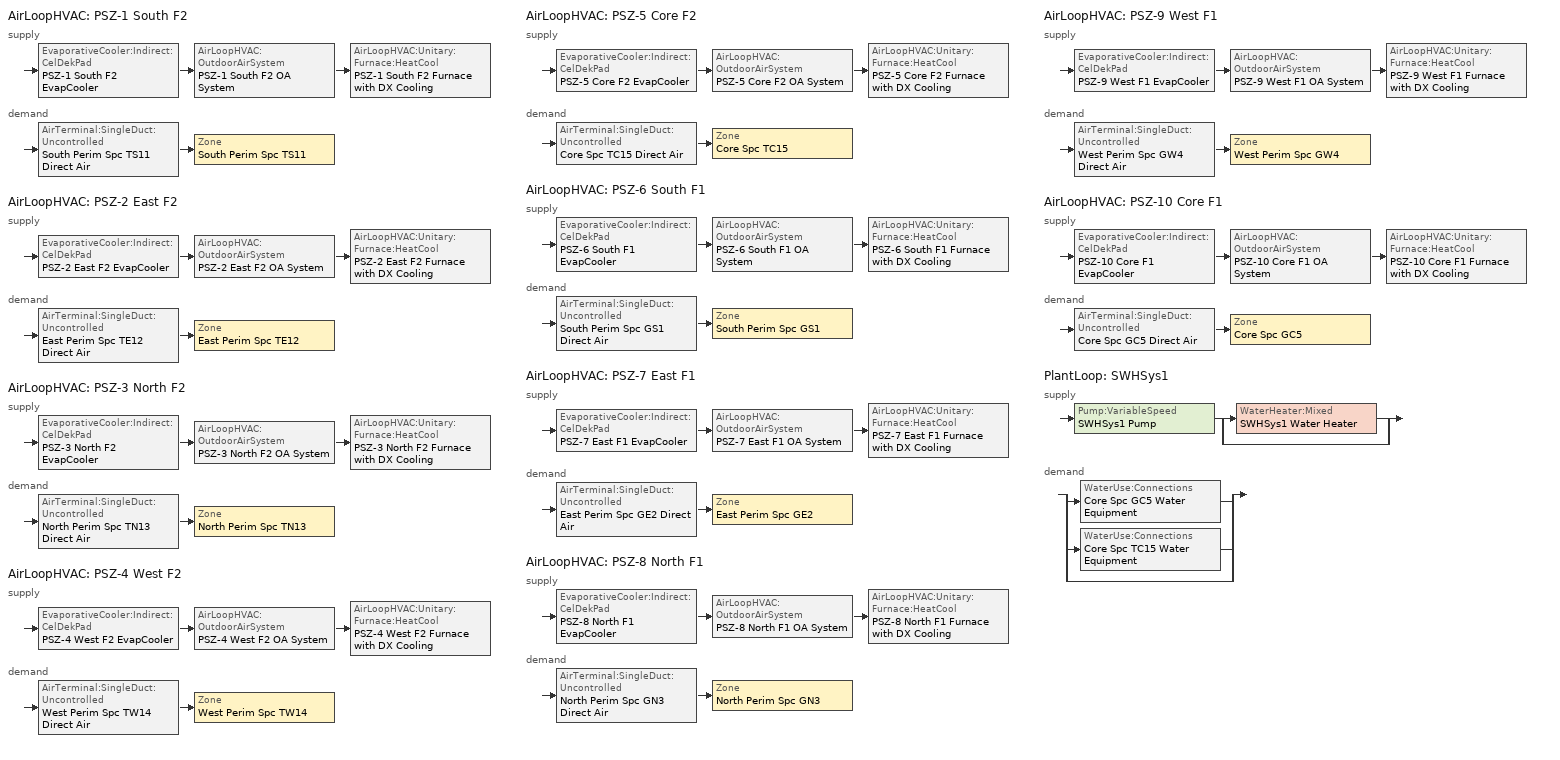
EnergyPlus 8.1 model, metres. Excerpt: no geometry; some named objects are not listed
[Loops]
AirLoopHVAC 'PSZ-1 South F2'
 supply: EvaporativeCooler:Indirect:CelDekPad 'PSZ-1 South F2 EvapCooler' > AirLoopHVAC:OutdoorAirSystem 'PSZ-1 South F2 OA System' > AirLoopHVAC:Unitary:Furnace:HeatCool 'PSZ-1 South F2 Furnace with DX Cooling'
 demand: AirTerminal:SingleDuct:Uncontrolled 'South Perim Spc TS11 Direct Air' > Zone 'South Perim Spc TS11'
AirLoopHVAC 'PSZ-2 East F2'
 supply: EvaporativeCooler:Indirect:CelDekPad 'PSZ-2 East F2 EvapCooler' > AirLoopHVAC:OutdoorAirSystem 'PSZ-2 East F2 OA System' > AirLoopHVAC:Unitary:Furnace:HeatCool 'PSZ-2 East F2 Furnace with DX Cooling'
 demand: AirTerminal:SingleDuct:Uncontrolled 'East Perim Spc TE12 Direct Air' > Zone 'East Perim Spc TE12'
AirLoopHVAC 'PSZ-3 North F2'
 supply: EvaporativeCooler:Indirect:CelDekPad 'PSZ-3 North F2 EvapCooler' > AirLoopHVAC:OutdoorAirSystem 'PSZ-3 North F2 OA System' > AirLoopHVAC:Unitary:Furnace:HeatCool 'PSZ-3 North F2 Furnace with DX Cooling'
 demand: AirTerminal:SingleDuct:Uncontrolled 'North Perim Spc TN13 Direct Air' > Zone 'North Perim Spc TN13'
AirLoopHVAC 'PSZ-4 West F2'
 supply: EvaporativeCooler:Indirect:CelDekPad 'PSZ-4 West F2 EvapCooler' > AirLoopHVAC:OutdoorAirSystem 'PSZ-4 West F2 OA System' > AirLoopHVAC:Unitary:Furnace:HeatCool 'PSZ-4 West F2 Furnace with DX Cooling'
 demand: AirTerminal:SingleDuct:Uncontrolled 'West Perim Spc TW14 Direct Air' > Zone 'West Perim Spc TW14'
AirLoopHVAC 'PSZ-5 Core F2'
 supply: EvaporativeCooler:Indirect:CelDekPad 'PSZ-5 Core F2 EvapCooler' > AirLoopHVAC:OutdoorAirSystem 'PSZ-5 Core F2 OA System' > AirLoopHVAC:Unitary:Furnace:HeatCool 'PSZ-5 Core F2 Furnace with DX Cooling'
 demand: AirTerminal:SingleDuct:Uncontrolled 'Core Spc TC15 Direct Air' > Zone 'Core Spc TC15'
AirLoopHVAC 'PSZ-6 South F1'
 supply: EvaporativeCooler:Indirect:CelDekPad 'PSZ-6 South F1 EvapCooler' > AirLoopHVAC:OutdoorAirSystem 'PSZ-6 South F1 OA System' > AirLoopHVAC:Unitary:Furnace:HeatCool 'PSZ-6 South F1 Furnace with DX Cooling'
 demand: AirTerminal:SingleDuct:Uncontrolled 'South Perim Spc GS1 Direct Air' > Zone 'South Perim Spc GS1'
AirLoopHVAC 'PSZ-7 East F1'
 supply: EvaporativeCooler:Indirect:CelDekPad 'PSZ-7 East F1 EvapCooler' > AirLoopHVAC:OutdoorAirSystem 'PSZ-7 East F1 OA System' > AirLoopHVAC:Unitary:Furnace:HeatCool 'PSZ-7 East F1 Furnace with DX Cooling'
 demand: AirTerminal:SingleDuct:Uncontrolled 'East Perim Spc GE2 Direct Air' > Zone 'East Perim Spc GE2'
AirLoopHVAC 'PSZ-8 North F1'
 supply: EvaporativeCooler:Indirect:CelDekPad 'PSZ-8 North F1 EvapCooler' > AirLoopHVAC:OutdoorAirSystem 'PSZ-8 North F1 OA System' > AirLoopHVAC:Unitary:Furnace:HeatCool 'PSZ-8 North F1 Furnace with DX Cooling'
 demand: AirTerminal:SingleDuct:Uncontrolled 'North Perim Spc GN3 Direct Air' > Zone 'North Perim Spc GN3'
AirLoopHVAC 'PSZ-9 West F1'
 supply: EvaporativeCooler:Indirect:CelDekPad 'PSZ-9 West F1 EvapCooler' > AirLoopHVAC:OutdoorAirSystem 'PSZ-9 West F1 OA System' > AirLoopHVAC:Unitary:Furnace:HeatCool 'PSZ-9 West F1 Furnace with DX Cooling'
 demand: AirTerminal:SingleDuct:Uncontrolled 'West Perim Spc GW4 Direct Air' > Zone 'West Perim Spc GW4'
AirLoopHVAC 'PSZ-10 Core F1'
 supply: EvaporativeCooler:Indirect:CelDekPad 'PSZ-10 Core F1 EvapCooler' > AirLoopHVAC:OutdoorAirSystem 'PSZ-10 Core F1 OA System' > AirLoopHVAC:Unitary:Furnace:HeatCool 'PSZ-10 Core F1 Furnace with DX Cooling'
 demand: AirTerminal:SingleDuct:Uncontrolled 'Core Spc GC5 Direct Air' > Zone 'Core Spc GC5'
PlantLoop 'SWHSys1'
 supply: Pump:VariableSpeed 'SWHSys1 Pump' > split
  | WaterHeater:Mixed 'SWHSys1 Water Heater'
  | bypass
 demand: split
  | WaterUse:Connections 'Core Spc GC5 Water Equipment'
  | WaterUse:Connections 'Core Spc TC15 Water Equipment'
  | bypass
[DesignSpecification:OutdoorAir] Outdoor Air Method=Flow/Area; Outdoor Air Flow per Zone Floor Area {m3/s-m2}=0.000666962; Outdoor Air Flow per Zone {m3/s}=0
SZ DSOA South Perim Spc GS1; SZ DSOA South Perim Spc TS11; SZ DSOA East Perim Spc GE2; SZ DSOA East Perim Spc TE12; SZ DSOA North Perim Spc GN3; SZ DSOA North Perim Spc TN13; SZ DSOA West Perim Spc GW4; SZ DSOA West Perim Spc TW14; SZ DSOA Core Spc GC5; SZ DSOA Core Spc TC15
[Sizing:Zone] Zone Cooling Design Supply Air Temperature Input Method=SupplyAirTemperature; Zone Cooling Design Supply Air Temperature {C}=12.8; Zone Heating Design Supply Air Temperature Input Method=SupplyAirTemperature; Zone Heating Design Supply Air Temperature {C}=40.4; Zone Cooling Design Supply Air Humidity Ratio {kgWater/kgDryAir}=0.008; Zone Heating Design Supply Air Humidity Ratio {kgWater/kgDryAir}=0.008; Cooling Design Air Flow Method=DesignDay; Cooling Design Air Flow Rate {m3/s}=0; Cooling Minimum Air Flow Fraction=0; Heating Design Air Flow Method=DesignDay; Heating Design Air Flow Rate {m3/s}=0; Heating Maximum Air Flow Fraction=0
Name | Design Specification Outdoor Air Object
South Perim Spc GS1 | SZ DSOA South Perim Spc GS1
South Perim Spc TS11 | SZ DSOA South Perim Spc TS11
East Perim Spc GE2 | SZ DSOA East Perim Spc GE2
East Perim Spc TE12 | SZ DSOA East Perim Spc TE12
North Perim Spc GN3 | SZ DSOA North Perim Spc GN3
North Perim Spc TN13 | SZ DSOA North Perim Spc TN13
West Perim Spc GW4 | SZ DSOA West Perim Spc GW4
West Perim Spc TW14 | SZ DSOA West Perim Spc TW14
Core Spc GC5 | SZ DSOA Core Spc GC5
Core Spc TC15 | SZ DSOA Core Spc TC15
[Sizing:System] Type of Load to Size On=Sensible; Design Outdoor Air Flow Rate {m3/s}=autosize; Minimum System Air Flow Ratio=1; Preheat Design Temperature {C}=7; Preheat Design Humidity Ratio {kgWater/kgDryAir}=0.008; Precool Design Temperature {C}=11; Precool Design Humidity Ratio {kgWater/kgDryAir}=0.008; Central Cooling Design Supply Air Temperature {C}=12.8; Central Heating Design Supply Air Temperature {C}=40.4; Sizing Option=NonCoincident; 100% Outdoor Air in Cooling=No; 100% Outdoor Air in Heating=No; Central Cooling Design Supply Air Humidity Ratio {kgWater/kgDryAir}=0.008; Central Heating Design Supply Air Humidity Ratio {kgWater/kgDryAir}=0.008; Cooling Design Air Flow Method=DesignDay; Cooling Design Air Flow Rate {m3/s}=0; Heating Design Air Flow Method=DesignDay; Heating Design Air Flow Rate {m3/s}=0; System Outdoor Air Method=ZoneSum
PSZ-1 South F2; PSZ-2 East F2; PSZ-3 North F2; PSZ-4 West F2; PSZ-5 Core F2; PSZ-6 South F1; PSZ-7 East F1; PSZ-8 North F1; PSZ-9 West F1; PSZ-10 Core F1
[Sizing:Plant]
SWHSys1: Loop Type=Heating; Design Loop Exit Temperature {C}=60; Loop Design Temperature Difference {deltaC}=5
[ZoneControl:Thermostat] Control Type Schedule=COMPACT HVAC-ALWAYS 4; Control 1=Thermostat 1 Dual SP Control
Name | Zone or ZoneList
South Perim Spc GS1 Thermostat | South Perim Spc GS1
South Perim Spc TS11 Thermostat | South Perim Spc TS11
East Perim Spc GE2 Thermostat | East Perim Spc GE2
East Perim Spc TE12 Thermostat | East Perim Spc TE12
North Perim Spc GN3 Thermostat | North Perim Spc GN3
North Perim Spc TN13 Thermostat | North Perim Spc TN13
West Perim Spc GW4 Thermostat | West Perim Spc GW4
West Perim Spc TW14 Thermostat | West Perim Spc TW14
Core Spc GC5 Thermostat | Core Spc GC5
Core Spc TC15 Thermostat | Core Spc TC15
[ThermostatSetpoint:DualSetpoint]
Thermostat 1 Dual SP Control: Heating Setpoint Temperature Schedule=Heat 1/0; Cooling Setpoint Temperature Schedule=Cool 1/0
[AirTerminal:SingleDuct:Uncontrolled] Availability Schedule=COMPACT HVAC-ALWAYS 1; Maximum Air Flow Rate {m3/s}=autosize
South Perim Spc GS1 Direct Air; South Perim Spc TS11 Direct Air; East Perim Spc GE2 Direct Air; East Perim Spc TE12 Direct Air; North Perim Spc GN3 Direct Air; North Perim Spc TN13 Direct Air; West Perim Spc GW4 Direct Air; West Perim Spc TW14 Direct Air; Core Spc GC5 Direct Air; Core Spc TC15 Direct Air
[Zone equipment]
South Perim Spc GS1: South Perim Spc GS1 Direct Air
South Perim Spc TS11: South Perim Spc TS11 Direct Air
East Perim Spc GE2: East Perim Spc GE2 Direct Air
East Perim Spc TE12: East Perim Spc TE12 Direct Air
North Perim Spc GN3: North Perim Spc GN3 Direct Air
North Perim Spc TN13: North Perim Spc TN13 Direct Air
West Perim Spc GW4: West Perim Spc GW4 Direct Air
West Perim Spc TW14: West Perim Spc TW14 Direct Air
Core Spc GC5: Core Spc GC5 Direct Air, Core Spc GC5 Bathroom Exhaust
Core Spc TC15: Core Spc TC15 Direct Air, Core Spc TC15 Bathroom Exhaust
[Fan:OnOff] Availability Schedule=Fans D1; Fan Total Efficiency=0.53625; Pressure Rise {Pa}=448.2; Motor In Airstream Fraction=1
Name | Maximum Flow Rate {m3/s} | Motor Efficiency | Maximum Flow Rate {m3/s}G597
PSZ-1 South F2 Supply Fan | 0.8216 | 0.825
PSZ-2 East F2 Supply Fan | 0.80071 | 0.825
PSZ-3 North F2 Supply Fan | 0.45752 | 0.825
PSZ-4 West F2 Supply Fan | 0.82071 | 0.825
PSZ-5 Core F2 Supply Fan | 1.95279 | 0.84
PSZ-6 South F1 Supply Fan | 0.53674 | 0.825
PSZ-7 East F1 Supply Fan | 0.5524 | 0.825
PSZ-8 North F1 Supply Fan | 0.41006 | 0.825
PSZ-9 West F1 Supply Fan | 0.57779 | 0.825
PSZ-10 Core F1 Supply Fan |  | 0.825 | 1.30158
[Fan:ZoneExhaust] Availability Schedule=ExFanOperationSchd; Fan Total Efficiency=0.45; Pressure Rise {Pa}=187.5; Maximum Flow Rate {m3/s}=0.28385
Core Spc GC5 Bathroom Exhaust; Core Spc TC15 Bathroom Exhaust
[EvaporativeCooler:Indirect:CelDekPad] Direct Pad Area {m2}=1; Direct Pad Depth {m}=0.0254; Recirculating Water Pump Power Consumption {W}=20; Secondary Fan Flow Rate {m3/s}=0.2; Secondary Fan Total Efficiency=0.6; Secondary Fan Delta Pressure {Pa}=60; Indirect Heat Exchanger Effectiveness=0.8
Name | Availability Schedule
PSZ-1 South F2 EvapCooler; PSZ-2 East F2 EvapCooler | Evaporative Cooler PSZ-1 South F2 Availability
PSZ-3 North F2 EvapCooler | Evaporative Cooler PSZ-3 North F2 Availability
PSZ-4 West F2 EvapCooler | Evaporative Cooler PSZ-4 West F2 Availability
PSZ-5 Core F2 EvapCooler | Evaporative Cooler PSZ-5 Core F2 Availability
PSZ-6 South F1 EvapCooler | Evaporative Cooler PSZ-6 South F1 Availability
PSZ-7 East F1 EvapCooler | Evaporative Cooler PSZ-7 East F1 Availability
PSZ-8 North F1 EvapCooler | Evaporative Cooler PSZ-8 North F1 Availability
PSZ-9 West F1 EvapCooler | Evaporative Cooler PSZ-9 West F1 Availability
PSZ-10 Core F1 EvapCooler | Evaporative Cooler PSZ-10 Core F1 Availability
[Coil:Cooling:DX:SingleSpeed] Availability Schedule=COMPACT HVAC-ALWAYS 1; Gross Rated Sensible Heat Ratio=autosize; Gross Rated Cooling COP {W/W}=2.73; Total Cooling Capacity Function of Temperature Curve=PSZ DX Coil Cap-FT; Total Cooling Capacity Function of Flow Fraction Curve=PSZ DX Coil Cap-FF; Energy Input Ratio Function of Temperature Curve=PSZ DX Coil EIR-FT; Energy Input Ratio Function of Flow Fraction Curve=PSZ DX Coil EIR-FF; Part Load Fraction Correlation Curve=PSZ DX Coil PLF; Nominal Time for Condensate Removal to Begin {s}=0; Ratio of Initial Moisture Evaporation Rate and Steady State Latent Capacity=0; Maximum Cycling Rate {cycles/hr}=0; Latent Capacity Time Constant {s}=0; Condenser Type=Aircooled; Evaporative Condenser Effectiveness=0; Evaporative Condenser Pump Rated Power Consumption {W}=0; Crankcase Heater Capacity {W}=0; Maximum Outdoor Dry-Bulb Temperature for Crankcase Heater Operation {C}=10
Name | Gross Rated Total Cooling Capacity {W} | Rated Air Flow Rate {m3/s}
PSZ-1 South F2 Cooling Coil | 10880.3 | 0.8216
PSZ-2 East F2 Cooling Coil | 10603.7 | 0.80071
PSZ-3 North F2 Cooling Coil | 6058.9 | 0.45752
PSZ-4 West F2 Cooling Coil | 10868.6 | 0.82071
PSZ-5 Core F2 Cooling Coil | 25860.4 | 1.95279
PSZ-6 South F1 Cooling Coil | 7108.01 | 0.53674
PSZ-7 East F1 Cooling Coil | 7315.29 | 0.5524
PSZ-8 North F1 Cooling Coil | 5430.37 | 0.41006
PSZ-9 West F1 Cooling Coil | 7651.64 | 0.57779
PSZ-10 Core F1 Cooling Coil | 17236.6 | 1.30158
[Coil:Heating:Gas] Availability Schedule=COMPACT HVAC-ALWAYS 1; Gas Burner Efficiency=0.8; Parasitic Electric Load {W}=0; Part Load Fraction Correlation Curve=PSZ Heating Coil PLF-FPLR; Parasitic Gas Load {W}=0
Name | Nominal Capacity {W}
PSZ-1 South F2 Heating Coil | 15101.6
PSZ-2 East F2 Heating Coil | 15170.3
PSZ-3 North F2 Heating Coil | 15160.3
PSZ-4 West F2 Heating Coil | 15106.3
PSZ-5 Core F2 Heating Coil | 48120
PSZ-6 South F1 Heating Coil | 14132.1
PSZ-7 East F1 Heating Coil | 14169.7
PSZ-8 North F1 Heating Coil | 14101.6
PSZ-9 West F1 Heating Coil | 14112.6
PSZ-10 Core F1 Heating Coil | 46020.4
[AirLoopHVAC:Unitary:Furnace:HeatCool] Availability Schedule=COMPACT HVAC-ALWAYS 1; Supply Air Fan Operating Mode Schedule=COMPACT HVAC-ALWAYS 1; Maximum Supply Air Temperature {C}=40.4; Supply Air Flow Rate During Cooling Operation {m3/s}=autosize; Supply Air Flow Rate During Heating Operation {m3/s}=autosize; Supply Air Flow Rate When No Cooling or Heating is Needed {m3/s}=autosize; Fan Placement=DrawThrough; Dehumidification Control Type=None
Name | Controlling Zone or Thermostat Location | Supply Fan | Heating Coil | Cooling Coil
PSZ-1 South F2 Furnace with DX Cooling | South Perim Spc TS11 | PSZ-1 South F2 Supply Fan | PSZ-1 South F2 Heating Coil | PSZ-1 South F2 Cooling Coil
PSZ-2 East F2 Furnace with DX Cooling | East Perim Spc TE12 | PSZ-2 East F2 Supply Fan | PSZ-2 East F2 Heating Coil | PSZ-2 East F2 Cooling Coil
PSZ-3 North F2 Furnace with DX Cooling | North Perim Spc TN13 | PSZ-3 North F2 Supply Fan | PSZ-3 North F2 Heating Coil | PSZ-3 North F2 Cooling Coil
PSZ-4 West F2 Furnace with DX Cooling | West Perim Spc TW14 | PSZ-4 West F2 Supply Fan | PSZ-4 West F2 Heating Coil | PSZ-4 West F2 Cooling Coil
PSZ-5 Core F2 Furnace with DX Cooling | Core Spc TC15 | PSZ-5 Core F2 Supply Fan | PSZ-5 Core F2 Heating Coil | PSZ-5 Core F2 Cooling Coil
PSZ-6 South F1 Furnace with DX Cooling | South Perim Spc GS1 | PSZ-6 South F1 Supply Fan | PSZ-6 South F1 Heating Coil | PSZ-6 South F1 Cooling Coil
PSZ-7 East F1 Furnace with DX Cooling | East Perim Spc GE2 | PSZ-7 East F1 Supply Fan | PSZ-7 East F1 Heating Coil | PSZ-7 East F1 Cooling Coil
PSZ-8 North F1 Furnace with DX Cooling | North Perim Spc GN3 | PSZ-8 North F1 Supply Fan | PSZ-8 North F1 Heating Coil | PSZ-8 North F1 Cooling Coil
PSZ-9 West F1 Furnace with DX Cooling | West Perim Spc GW4 | PSZ-9 West F1 Supply Fan | PSZ-9 West F1 Heating Coil | PSZ-9 West F1 Cooling Coil
PSZ-10 Core F1 Furnace with DX Cooling | Core Spc GC5 | PSZ-10 Core F1 Supply Fan | PSZ-10 Core F1 Heating Coil | PSZ-10 Core F1 Cooling Coil
[Controller:OutdoorAir] Minimum Outdoor Air Flow Rate {m3/s}=AUTOSIZE; Maximum Outdoor Air Flow Rate {m3/s}=autosize; Economizer Control Type=DifferentialDryBulb; Economizer Control Action Type=ModulateFlow; Lockout Type=NoLockout; Minimum Limit Type=FixedMinimum; Minimum Outdoor Air Schedule=MinOA_Sched; Minimum Fraction of Outdoor Air Schedule=MinOAFracSch_Base; Maximum Fraction of Outdoor Air Schedule=MaxOAFracSch_Base; Heat Recovery Bypass Control Type=BypassWhenOAFlowGreaterThanMinimum
PSZ-1 South F2 OA Controller; PSZ-2 East F2 OA Controller; PSZ-3 North F2 OA Controller; PSZ-4 West F2 OA Controller; PSZ-5 Core F2 OA Controller; PSZ-6 South F1 OA Controller; PSZ-7 East F1 OA Controller; PSZ-8 North F1 OA Controller; PSZ-9 West F1 OA Controller; PSZ-10 Core F1 OA Controller
[AirLoopHVAC] Design Supply Air Flow Rate {m3/s}=autosize
PSZ-1 South F2; PSZ-2 East F2; PSZ-3 North F2; PSZ-4 West F2; PSZ-5 Core F2; PSZ-6 South F1; PSZ-7 East F1; PSZ-8 North F1; PSZ-9 West F1; PSZ-10 Core F1
[Pump:VariableSpeed]
SWHSys1 Pump: Rated Flow Rate {m3/s}=AUTOSIZE; Rated Pump Head {Pa}=36000; Rated Power Consumption {W}=AUTOSIZE; Motor Efficiency=0.85; Fraction of Motor Inefficiencies to Fluid Stream=0; Coefficient 1 of the Part Load Performance Curve=0; Coefficient 2 of the Part Load Performance Curve=0.0216; Coefficient 3 of the Part Load Performance Curve=-0.0325; Coefficient 4 of the Part Load Performance Curve=1.0095; Minimum Flow Rate {m3/s}=0; Pump Control Type=Intermittent
[WaterHeater:Mixed]
SWHSys1 Water Heater: Tank Volume {m3}=0.284; Setpoint Temperature Schedule=SWHSys1 Water Heater Setpoint Temperature Schedule Name; Deadband Temperature Difference {deltaC}=2; Maximum Temperature Limit {C}=82.2222; Heater Control Type=Cycle; Heater Maximum Capacity {W}=17600; Heater Fuel Type=NATURALGAS; Heater Thermal Efficiency=0.8; Off Cycle Parasitic Fuel Consumption Rate {W}=20; Off Cycle Parasitic Fuel Type=NATURALGAS; Off Cycle Parasitic Heat Fraction to Tank=0.8; On Cycle Parasitic Fuel Type=NATURALGAS; Ambient Temperature Indicator=SCHEDULE; Ambient Temperature Schedule=SWHSys1 Water Heater Ambient Temperature Schedule Name; Off Cycle Loss Coefficient to Ambient Temperature {W/K}=4.212; On Cycle Loss Coefficient to Ambient Temperature {W/K}=4.212; Use Side Effectiveness=1; Source Side Effectiveness=1; Use Side Design Flow Rate {m3/s}=AUTOSIZE; Source Side Design Flow Rate {m3/s}=AUTOSIZE; Indirect Water Heating Recovery Time {hr}=1.5
[PlantLoop]
SWHSys1: Fluid Type=Water; Plant Equipment Operation Scheme=SWHSys1 Loop Operation Scheme List; Maximum Loop Temperature {C}=60; Minimum Loop Temperature {C}=10; Maximum Loop Flow Rate {m3/s}=AUTOSIZE; Minimum Loop Flow Rate {m3/s}=0; Plant Loop Volume {m3}=AUTOSIZE; Load Distribution Scheme=Optimal
[PlantEquipmentList]
SWHSys1 Equipment List: SWHSys1 Water Heater
[PlantEquipmentOperation:HeatingLoad]
SWHSys1 Operation Scheme: Load Range 1 Lower Limit {W}=0; Load Range 1 Upper Limit {W}=1000000000000000; Range 1 Equipment List=SWHSys1 Equipment List
[PlantEquipmentOperationSchemes]
SWHSys1 Loop Operation Scheme List: Control Scheme 1=SWHSys1 Operation Scheme; Control Scheme 1 Schedule=PlantOnSched
[EnergyManagementSystem:Sensor]
Name | Output:Variable or Output:Meter Index Key | Output:Variable or Output:Meter
PSZ1_Cooling | PSZ-1 South F2 | Air System Total Cooling Energy
PSZ1_Heating | PSZ-1 South F2 | Air System Total Heating Energy
PSZ2_Cooling | PSZ-2 East F2 | Air System Total Cooling Energy
PSZ2_Heating | PSZ-2 East F2 | Air System Total Heating Energy
PSZ3_Cooling | PSZ-3 North F2 | Air System Total Cooling Energy
PSZ3_Heating | PSZ-3 North F2 | Air System Total Heating Energy
PSZ4_Cooling | PSZ-4 West F2 | Air System Total Cooling Energy
PSZ4_Heating | PSZ-4 West F2 | Air System Total Heating Energy
PSZ5_Cooling | PSZ-5 Core F2 | Air System Total Cooling Energy
PSZ5_Heating | PSZ-5 Core F2 | Air System Total Heating Energy
PSZ6_Cooling | PSZ-6 South F1 | Air System Total Cooling Energy
PSZ6_Heating | PSZ-6 South F1 | Air System Total Heating Energy
PSZ7_Cooling | PSZ-7 East F1 | Air System Total Cooling Energy
PSZ7_Heating | PSZ-7 East F1 | Air System Total Heating Energy
PSZ8_Cooling | PSZ-8 North F1 | Air System Total Cooling Energy
PSZ8_Heating | PSZ-8 North F1 | Air System Total Heating Energy
PSZ9_Cooling | PSZ-9 West F1 | Air System Total Cooling Energy
PSZ9_Heating | PSZ-9 West F1 | Air System Total Heating Energy
PSZ10_Cooling | PSZ-10 Core F1 | Air System Total Cooling Energy
PSZ10_Heating | PSZ-10 Core F1 | Air System Total Heating Energy
OA_1Status | PSZ-1 South F2 Outside Air Inlet | System Node Mass Flow Rate
OA_2Status | PSZ-2 East F2 Outside Air Inlet | System Node Mass Flow Rate
OA_3Status | PSZ-3 North F2 Outside Air Inlet | System Node Mass Flow Rate
OA_4Status | PSZ-4 West F2 Outside Air Inlet | System Node Mass Flow Rate
OA_5Status | PSZ-5 Core F2 Outside Air Inlet | System Node Mass Flow Rate
OA_6Status | PSZ-6 South F1 Outside Air Inlet | System Node Mass Flow Rate
OA_7Status | PSZ-7 East F1 Outside Air Inlet | System Node Mass Flow Rate
OA_8Status | PSZ-8 North F1 Outside Air Inlet | System Node Mass Flow Rate
OA_9Status | PSZ-9 West F1 Outside Air Inlet | System Node Mass Flow Rate
OA_10Status | PSZ-10 Core F1 Outside Air Inlet | System Node Mass Flow Rate
[EnergyManagementSystem:OutputVariable] Type of Data in Variable=Averaged; Update Frequency=SystemTimestep; EMS Program or Subroutine=Evaporative_Cooler_Scheduling
Name | EMS Variable
OA_1Status | OA_1Status
OA_2Status | OA_2Status
[SetpointManager:Scheduled]
SWHSys1 Loop Setpoint Manager: Control Variable=Temperature; Schedule=SWHSys1-Loop-Temp-Schedule; Setpoint Node or NodeList=SWHSys1 Supply Outlet Node
[SetpointManager:SingleZone:Reheat] Control Variable=Temperature; Minimum Supply Air Temperature {C}=13; Maximum Supply Air Temperature {C}=45
Name | Control Zone | Setpoint Node or NodeList
PSZ-1 South F2 Supply Air Temp Manager | South Perim Spc TS11 | PSZ-1 South F2 Air Loop Outlet
PSZ-2 East F2 Supply Air Temp Manager | East Perim Spc TE12 | PSZ-2 East F2 Air Loop Outlet
PSZ-3 North F2 Supply Air Temp Manager | North Perim Spc TN13 | PSZ-3 North F2 Air Loop Outlet
PSZ-4 West F2 Supply Air Temp Manager | West Perim Spc TW14 | PSZ-4 West F2 Air Loop Outlet
PSZ-5 Core F2 Supply Air Temp Manager | Core Spc TC15 | PSZ-5 Core F2 Air Loop Outlet
PSZ-6 South F1 Supply Air Temp Manager | South Perim Spc GS1 | PSZ-6 South F1 Air Loop Outlet
PSZ-7 East F1 Supply Air Temp Manager | East Perim Spc GE2 | PSZ-7 East F1 Air Loop Outlet
PSZ-8 North F1 Supply Air Temp Manager | North Perim Spc GN3 | PSZ-8 North F1 Air Loop Outlet
PSZ-9 West F1 Supply Air Temp Manager | West Perim Spc GW4 | PSZ-9 West F1 Air Loop Outlet
PSZ-10 Core F1 Supply Air Temp Manager | Core Spc GC5 | PSZ-10 Core F1 Air Loop Outlet
[SetpointManager:MixedAir] Control Variable=Temperature
Name | Setpoint Node or NodeList
PSZ-1 South F2 Cooling Coil Air Temp Manager | PSZ-1 South F2 Mixed Air Outlet
PSZ-2 East F2 Cooling Coil Air Temp Manager | PSZ-2 East F2 Mixed Air Outlet
PSZ-3 North F2 Cooling Coil Air Temp Manager | PSZ-3 North F2 Mixed Air Outlet
PSZ-4 West F2 Cooling Coil Air Temp Manager | PSZ-4 West F2 Mixed Air Outlet
PSZ-5 Core F2 Cooling Coil Air Temp Manager | PSZ-5 Core F2 Mixed Air Outlet
PSZ-6 South F1 Cooling Coil Air Temp Manager | PSZ-6 South F1 Mixed Air Outlet
PSZ-7 East F1 Cooling Coil Air Temp Manager | PSZ-7 East F1 Mixed Air Outlet
PSZ-8 North F1 Cooling Coil Air Temp Manager | PSZ-8 North F1 Mixed Air Outlet
PSZ-9 West F1 Cooling Coil Air Temp Manager | PSZ-9 West F1 Mixed Air Outlet
PSZ-10 Core F1 Cooling Coil Air Temp Manager | PSZ-10 Core F1 Mixed Air Outlet
[WaterUse:Equipment] Peak Flow Rate {m3/s}=9e-06; Flow Rate Fraction Schedule=BLDG_SWH_SCH; Target Temperature Schedule=Water Equipment Temp Sched; Sensible Fraction Schedule=Water Equipment Sensible fract sched; Latent Fraction Schedule=Water Equipment Latent fract sched
Name | Zone
Core Spc GC5 Water Equipment | Core Spc GC5
Core Spc TC15 Water Equipment | Core Spc TC15
[WaterUse:Connections]
Name | Water Use Equipment 1
Core Spc GC5 Water Equipment | Core Spc GC5 Water Equipment
Core Spc TC15 Water Equipment | Core Spc TC15 Water Equipment
[FaultModel:TemperatureSensorOffset:OutdoorAir] Availability Schedule=ALWAYS-ON; Temperature Sensor Offset {deltaC}=3
Name | Controller Object
PSZ-1 OA Sensor Bias | PSZ-1 South F2 OA Controller
PSZ-2 OA Sensor Bias | PSZ-2 East F2 OA Controller
PSZ-3 OA Sensor Bias | PSZ-3 North F2 OA Controller
PSZ-4 OA Sensor Bias | PSZ-4 West F2 OA Controller
PSZ-5 OA Sensor Bias | PSZ-5 Core F2 OA Controller
PSZ-6 OA Sensor Bias | PSZ-6 South F1 OA Controller
PSZ-7 OA Sensor Bias | PSZ-7 East F1 OA Controller
PSZ-8 OA Sensor Bias | PSZ-8 North F1 OA Controller
PSZ-9 OA Sensor Bias | PSZ-9 West F1 OA Controller
PSZ-10 OA Sensor Bias | PSZ-10 Core F1 OA Controller
[FaultModel:TemperatureSensorOffset:ReturnAir] Availability Schedule=ALWAYS-ON; Temperature Sensor Offset {deltaC}=-3
Name | Controller Object
PSZ-1 OA Sensor Bias | PSZ-1 South F2 OA Controller
PSZ-2 OA Sensor Bias | PSZ-2 East F2 OA Controller
PSZ-3 OA Sensor Bias | PSZ-3 North F2 OA Controller
PSZ-4 OA Sensor Bias | PSZ-4 West F2 OA Controller
PSZ-5 OA Sensor Bias | PSZ-5 Core F2 OA Controller
PSZ-6 OA Sensor Bias | PSZ-6 South F1 OA Controller
PSZ-7 OA Sensor Bias | PSZ-7 East F1 OA Controller
PSZ-8 OA Sensor Bias | PSZ-8 North F1 OA Controller
PSZ-9 OA Sensor Bias | PSZ-9 West F1 OA Controller
PSZ-10 OA Sensor Bias | PSZ-10 Core F1 OA Controller
[Schedule:Compact]
Always-On; COMPACT HVAC-ALWAYS 1; MinOA_Sched; PlantOnSched: Through: 12/31, For: AllDays, Until: 24:00, 1
Cool 1/0: Through: 12/31, For: Weekdays, Until: 05:00, 26.7, Until: 06:00, 25.2, Until: 07:00, 23.9, Until: 22:00, 22.8, Until: 24:00, 26.7, For: Saturday, Until: 05:00, 26.7, Until: 06:00, 25.2, Until: 07:00, 23.9, Until: 18:00, 22.8, Until: 24:00, 26.7, For: SummerDesignDay, Until: 05:00, 26.7, Until: 06:00, 25.2, Until: 07:00, 23.9, Until: 22:00, 22.8, Until: 24:00, 26.7, For: WinterDesignDay, Until: 24:00, 26.7, For: Sunday Holidays AllOtherDays, Until: 24:00, 26.7
Heat 1/0: Through: 12/31, For: Weekdays, Until: 05:00, 18.3, Until: 06:00, 19.3, Until: 07:00, 20.3, Until: 22:00, 21.7, Until: 24:00, 18.3, For: SummerDesignDay, Until: 24:00, 18.3, For: WinterDesignDay, Until: 05:00, 18.3, Until: 06:00, 19.3, Until: 07:00, 20.3, Until: 22:00, 21.7, Until: 24:00, 18.3, For: Saturday, Until: 05:00, 18.3, Until: 06:00, 19.3, Until:  07:00, 20.3, Until: 18:00, 21.7, Until: 24:00, 18.3, For: Sunday Holidays AllOtherDays, Until: 24:00, 18.3
Fans D1: Through: 12/31, For: Weekdays SummerDesignDay WinterDesignDay, Until: 05:00, 0, Until: 22:00, 1, Until: 24:00, 0, For: Saturday, Until: 05:00, 0, Until: 18:00, 1, Until: 24:00, 0, For: Sunday Holidays AllOtherDays, Until: 24:00, 0
ExFanOperationSchd: Through: 12/31, For: Weekdays SummerDesignDay WinterDesignDay, Until: 05:00, 1, Until: 22:00, 1, Until: 24:00, 1, For: Saturday, Until: 05:00, 1, Until: 18:00, 1, Until: 24:00, 1, For: Sunday Holidays AllOtherDays, Until: 24:00, 1
MinOAFracSch_Base: Through: 12/31, For: Weekdays, Until: 05:00, 0.15, Until: 22:00, 0.15, Until: 24:00, 0.15, For: Saturday, Until: 05:00, 0.15, Until: 18:00, 0.15, Until: 24:00, 0.15, For: SummerDesignDay WinterDesignDay, Until: 05:00, 0.15, Until: 22:00, 0.15, Until: 24:00, 0.15, For: Sunday Holidays AllOtherDays, Until: 05:00, 0.15, Until: 18:00, 0.15, Until: 24:00, 0.15
MaxOAFracSch_Base: Through: 12/31, For: AllDays, Until: 24:00, 0.7
COMPACT HVAC-ALWAYS 4: Through: 12/31, For: AllDays, Until: 24:00, 4
Water Equipment Temp Sched: Through: 12/31, For: AllDays, Until: 24:00, 43.3
Water Equipment Latent fract sched; Water Equipment Sensible fract sched: Through: 12/31, For: AllDays, Until: 24:00, 0
BLDG_SWH_SCH: Through: 12/31, For: Weekdays SummerDesignDay, Until: 05:00, 0.05, Until: 06:00, 0.08, Until: 07:00, 0.07, Until: 08:00, 0.19, Until: 09:00, 0.35, Until: 10:00, 0.38, Until: 11:00, 0.39, Until: 12:00, 0.47, Until: 13:00, 0.57, Until: 14:00, 0.54, Until: 15:00, 0.34, Until: 16:00, 0.33, Until: 17:00, 0.44, Until: 18:00, 0.26, Until: 19:00, 0.21, Until: 20:00, 0.15, Until: 21:00, 0.17, Until: 22:00, 0.08, Until: 24:00, 0.05, For: Saturday WinterDesignDay, Until: 05:00, 0.05, Until: 06:00, 0.08, Until: 07:00, 0.07, Until: 08:00, 0.11, Until: 09:00, 0.15, Until: 10:00, 0.21, Until: 11:00, 0.19, Until: 12:00, 0.23, Until: 13:00, 0.2, Until: 14:00, 0.19, Until: 15:00, 0.15, Until: 16:00, 0.13, Until: 17:00, 0.14, Until: 21:00, 0.07, Until: 22:00, 0.09, Until: 24:00, 0.05, For: Sunday Holidays AllOtherDays, Until: 05:00, 0.04, Until: 06:00, 0.07, Until: 11:00, 0.04, Until: 13:00, 0.06, Until: 14:00, 0.09, Until: 15:00, 0.06, Until: 21:00, 0.04, Until: 22:00, 0.07, Until: 24:00, 0.04
SWHSys1-Loop-Temp-Schedule; SWHSys1 Water Heater Setpoint Temperature Schedule Name: Through: 12/31, For: AllDays, Until: 24:00, 48.9
SWHSys1 Water Heater Ambient Temperature Schedule Name: Through: 12/31, For: AllDays, Until: 24:00, 22
[Schedule:Constant] Hourly Value=1
Evaporative Cooler PSZ-1 South F2 Availability; Evaporative Cooler PSZ-3 North F2 Availability; Evaporative Cooler PSZ-4 West F2 Availability; Evaporative Cooler PSZ-5 Core F2 Availability; Evaporative Cooler PSZ-6 South F1 Availability; Evaporative Cooler PSZ-7 East F1 Availability; Evaporative Cooler PSZ-8 North F1 Availability; Evaporative Cooler PSZ-9 West F1 Availability; Evaporative Cooler PSZ-10 Core F1 Availability
[Curve:Quadratic]
Name | Coefficient1 Constant | Coefficient2 x | Coefficient3 x**2 | Minimum Value of x | Maximum Value of x
PSZ DX Coil Cap-FF | 0.8 | 0.2 | 0 | 0.5 | 1.5
PSZ DX Coil EIR-FF | 1.1552 | -0.1808 | 0.0256 | 0.5 | 1.5
PSZ DX Coil PLF | 0.85 | 0.15 | 0 | 0 | 1
[Curve:Cubic]
PSZ Heating Coil PLF-FPLR: Coefficient1 Constant=0.8; Coefficient2 x=0.2; Coefficient3 x**2=0; Coefficient4 x**3=0; Minimum Value of x=0; Maximum Value of x=1
[Curve:Biquadratic] Minimum Value of x=12.77778; Maximum Value of x=23.88889; Minimum Value of y=23.88889; Maximum Value of y=46.11111
Name | Coefficient1 Constant | Coefficient2 x | Coefficient3 x**2 | Coefficient4 y | Coefficient5 y**2 | Coefficient6 x*y
PSZ DX Coil Cap-FT | 0.867916 | 0.0142476 | 0.000554364 | -0.00755806 | 3.29832e-05 | -0.000191711
PSZ DX Coil EIR-FT | 0.116968 | 0.0284933 | -0.000411156 | 0.0214143 | 0.000161125 | -0.000679104
